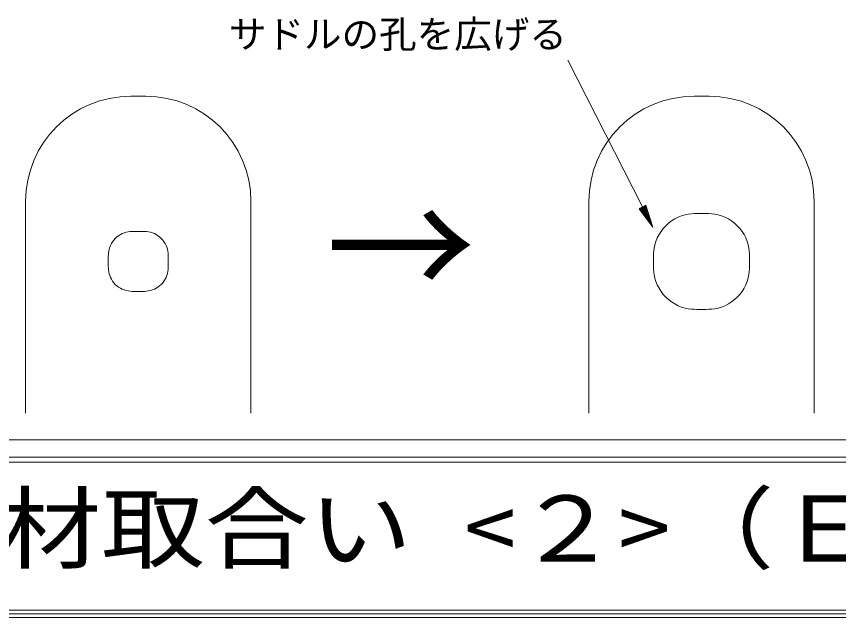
# Model space of a CAD drawing. Units: millimetres at full size, sheet at 1:6; details may follow other scales. Extents: x -1207 to 1226, y -853 to 852.
# Drawn here: x 614 to 887.7, y -852.7 to -652.6 of the extents above; entities that cross this region are included whole.
import ezdxf
from ezdxf.enums import TextEntityAlignment as Align

# ---------------------------------------------------------------- set-up
doc = ezdxf.new("R2010")
doc.units = ezdxf.units.MM
doc.header["$LTSCALE"] = 6
doc.linetypes.add('DASHED1', pattern=[1.8, 1.2, -0.6])
for name, color, linetype, lineweight in [('0-0_WAKU', 7, 'Continuous', 9), ('0-2_SUNPO', 7, 'Continuous', 9), ('0-B', 134, 'Continuous', 9)]:
    doc.layers.add(name, color=color, linetype=linetype, lineweight=lineweight)
doc.styles.add('ＭＳ ゴシック', font='')
doc.styles.get('ＭＳ ゴシック').set_extended_font_data('MS Gothic')

msp = doc.modelspace()

# ---------------------------------------------------------------- linework, layer by layer
at = {"layer": '0-0_WAKU'}
for p, q in [((-1204.75, -799.293), (1209.25, -799.293)), ((-1204.75, -800.993), (1209.25, -800.993)), ((1209.25, -850.293), (-1204.75, -850.293)), ((-1207.164, -852.707), (1211.664, -852.707)), ((1210.457, -851.5), (-1205.957, -851.5))]:
    msp.add_line(p, q, dxfattribs=at)
at = {"layer": '0-2_SUNPO'}
for p, q in [((822.446, -716.031), (797.54, -667.205)), ((823.928, -716.628), (821.354, -716.628)), ((823.913, -716.578), (821.375, -716.578)), ((823.944, -716.678), (821.391, -716.678)), ((823.96, -716.728), (821.428, -716.728)), ((823.976, -716.778), (821.465, -716.778)), ((823.897, -716.528), (821.473, -716.528)), ((823.992, -716.828), (821.502, -716.828)), ((824.007, -716.878), (821.539, -716.878)), ((823.881, -716.478), (821.571, -716.478)), ((824.023, -716.928), (821.576, -716.928)), ((824.039, -716.978), (821.613, -716.978)), ((823.865, -716.428), (821.669, -716.428)), ((823.849, -716.378), (821.767, -716.378)), ((823.833, -716.328), (821.865, -716.328)), ((823.818, -716.278), (821.963, -716.278)), ((823.802, -716.228), (822.061, -716.228)), ((823.786, -716.178), (822.159, -716.178)), ((823.77, -716.128), (822.257, -716.128)), ((823.754, -716.078), (822.355, -716.078)), ((823.738, -716.028), (822.453, -716.028)), ((823.723, -715.978), (822.551, -715.978)), ((823.707, -715.928), (822.649, -715.928)), ((823.691, -715.878), (822.747, -715.878)), ((823.675, -715.828), (822.845, -715.828)), ((823.659, -715.778), (822.943, -715.778)), ((823.643, -715.728), (823.041, -715.728)), ((823.628, -715.678), (823.139, -715.678)), ((823.612, -715.628), (823.237, -715.628)), ((823.596, -715.578), (823.335, -715.578)), ((823.58, -715.528), (823.433, -715.528)), ((823.564, -715.478), (823.531, -715.478)), ((824.055, -717.028), (821.65, -717.028)), ((824.071, -717.078), (821.687, -717.078)), ((824.087, -717.128), (821.724, -717.128)), ((824.102, -717.178), (821.761, -717.178)), ((824.118, -717.228), (821.798, -717.228)), ((824.134, -717.278), (821.835, -717.278)), ((824.15, -717.328), (821.872, -717.328)), ((824.166, -717.378), (821.909, -717.378)), ((824.182, -717.428), (821.946, -717.428)), ((824.197, -717.478), (821.983, -717.478)), ((824.213, -717.528), (822.02, -717.528)), ((824.229, -717.578), (822.057, -717.578)), ((824.245, -717.628), (822.094, -717.628)), ((824.261, -717.678), (822.131, -717.678)), ((824.277, -717.728), (822.168, -717.728)), ((824.292, -717.778), (822.205, -717.778)), ((824.308, -717.828), (822.242, -717.828)), ((824.324, -717.878), (822.278, -717.878)), ((824.34, -717.928), (822.316, -717.928)), ((824.356, -717.978), (822.353, -717.978)), ((824.372, -718.028), (822.389, -718.028)), ((824.387, -718.078), (822.427, -718.078)), ((824.403, -718.128), (822.463, -718.128)), ((824.419, -718.178), (822.501, -718.178)), ((824.435, -718.228), (822.537, -718.228)), ((824.451, -718.278), (822.574, -718.278)), ((824.466, -718.328), (822.611, -718.328)), ((824.482, -718.378), (822.648, -718.378)), ((824.498, -718.428), (822.685, -718.428)), ((824.514, -718.478), (822.722, -718.478)), ((824.53, -718.528), (822.759, -718.528)), ((824.546, -718.578), (822.796, -718.578)), ((824.561, -718.628), (822.833, -718.628)), ((824.577, -718.678), (822.87, -718.678)), ((824.593, -718.728), (822.907, -718.728)), ((824.609, -718.778), (822.944, -718.778)), ((824.625, -718.828), (822.981, -718.828)), ((824.64, -718.878), (823.018, -718.878)), ((824.656, -718.928), (823.055, -718.928)), ((824.672, -718.978), (823.092, -718.978)), ((824.688, -719.028), (823.129, -719.028)), ((824.704, -719.078), (823.166, -719.078)), ((824.72, -719.128), (823.203, -719.128)), ((824.736, -719.178), (823.24, -719.178)), ((824.751, -719.228), (823.277, -719.228)), ((824.767, -719.278), (823.314, -719.278)), ((824.783, -719.328), (823.351, -719.328)), ((824.799, -719.378), (823.388, -719.378)), ((824.815, -719.428), (823.425, -719.428)), ((824.831, -719.478), (823.462, -719.478)), ((824.846, -719.528), (823.499, -719.528)), ((824.862, -719.578), (823.536, -719.578)), ((824.878, -719.628), (823.573, -719.628)), ((824.894, -719.678), (823.61, -719.678)), ((824.91, -719.728), (823.647, -719.728)), ((824.926, -719.778), (823.684, -719.778)), ((824.941, -719.828), (823.721, -719.828)), ((824.957, -719.878), (823.758, -719.878)), ((824.973, -719.928), (823.795, -719.928)), ((824.989, -719.978), (823.832, -719.978)), ((825.005, -720.028), (823.869, -720.028)), ((825.02, -720.078), (823.906, -720.078)), ((825.036, -720.128), (823.943, -720.128)), ((825.052, -720.178), (823.98, -720.178)), ((825.068, -720.228), (824.017, -720.228)), ((825.084, -720.278), (824.054, -720.278)), ((825.1, -720.328), (824.091, -720.328)), ((825.115, -720.378), (824.128, -720.378)), ((825.131, -720.428), (824.165, -720.428)), ((825.147, -720.478), (824.202, -720.478)), ((825.163, -720.528), (824.239, -720.528)), ((825.179, -720.578), (824.276, -720.578)), ((825.194, -720.628), (824.313, -720.628)), ((825.21, -720.678), (824.35, -720.678)), ((825.226, -720.728), (824.387, -720.728)), ((825.242, -720.778), (824.424, -720.778)), ((825.258, -720.828), (824.461, -720.828)), ((825.274, -720.878), (824.498, -720.878)), ((825.289, -720.928), (824.534, -720.928)), ((825.305, -720.978), (824.572, -720.978)), ((825.321, -721.028), (824.608, -721.028)), ((825.337, -721.078), (824.646, -721.078)), ((825.353, -721.128), (824.682, -721.128)), ((825.369, -721.178), (824.719, -721.178)), ((825.384, -721.228), (824.756, -721.228)), ((825.4, -721.278), (824.793, -721.278)), ((825.416, -721.328), (824.83, -721.328)), ((825.432, -721.378), (824.867, -721.378)), ((825.448, -721.428), (824.904, -721.428)), ((825.464, -721.478), (824.941, -721.478)), ((825.479, -721.528), (824.978, -721.528)), ((825.495, -721.578), (825.015, -721.578)), ((825.511, -721.628), (825.052, -721.628)), ((825.527, -721.678), (825.089, -721.678)), ((825.543, -721.728), (825.126, -721.728)), ((825.559, -721.778), (825.163, -721.778)), ((825.574, -721.828), (825.2, -721.828)), ((825.59, -721.878), (825.237, -721.878)), ((825.606, -721.928), (825.274, -721.928)), ((825.622, -721.978), (825.311, -721.978)), ((825.638, -722.028), (825.348, -722.028)), ((825.654, -722.078), (825.385, -722.078)), ((825.669, -722.128), (825.422, -722.128)), ((825.685, -722.178), (825.459, -722.178)), ((825.701, -722.228), (825.496, -722.228)), ((825.717, -722.278), (825.533, -722.278)), ((825.733, -722.328), (825.57, -722.328)), ((825.748, -722.378), (825.607, -722.378)), ((825.764, -722.428), (825.644, -722.428)), ((825.78, -722.478), (825.681, -722.478)), ((825.796, -722.528), (825.718, -722.528)), ((825.812, -722.578), (825.755, -722.578)), ((825.828, -722.628), (825.792, -722.628)), ((825.843, -722.678), (825.829, -722.678))]:
    msp.add_line(p, q, dxfattribs=at)
msp.add_lwpolyline([(823.56, -715.463), (821.333, -716.599), (825.854, -722.712)], close=True, dxfattribs=at)
at = {"layer": '0-B'}
for p, q in [((657.055, -679.152), (652.053, -679.152)), ((844.558, -679.152), (839.556, -679.152)), ((617.053, -784.71), (617.053, -714.152)), ((692.055, -784.71), (692.055, -714.152)), ((804.556, -784.71), (804.556, -714.152)), ((879.558, -784.71), (879.558, -714.152)), ((826.057, -733.218), (826.057, -734.153)), ((826.057, -734.153), (826.058, -735.529))]:
    msp.add_line(p, q, dxfattribs=at)
at = {"layer": '0-B', "color": 7}
msp.add_line((1202.699, -793.594), (599.925, -793.594), dxfattribs=at)
at = {"layer": '0-B'}
for points in [[(835.424, -718.958), (834.252, -719.415), (833.115, -719.994), (832.053, -720.669), (831.069, -721.427), (830.163, -722.259), (829.333, -723.163), (828.576, -724.146), (827.9, -725.209), (827.322, -726.343), (826.871, -727.498), (826.549, -728.604), (826.331, -729.631), (826.192, -730.573), (826.111, -731.422), (826.072, -732.157), (826.059, -732.763), (826.057, -733.218)], [(856.794, -741.955), (857.25, -740.784), (857.578, -739.636), (857.797, -738.547), (857.933, -737.524), (858.009, -736.571), (858.044, -735.695), (858.056, -734.891), (858.057, -734.15), (858.056, -733.41), (858.044, -732.606), (858.009, -731.729), (857.933, -730.777), (857.797, -729.754), (857.578, -728.664), (857.25, -727.517), (856.794, -726.346), (856.215, -725.209), (855.539, -724.146), (854.782, -723.163), (853.951, -722.259), (853.046, -721.427), (852.062, -720.669), (851, -719.994), (849.863, -719.415), (848.692, -718.958), (847.544, -718.63), (846.455, -718.412), (845.432, -718.275), (844.479, -718.2), (843.6, -718.164), (842.798, -718.153), (842.058, -718.151), (841.318, -718.153), (840.516, -718.164), (839.637, -718.2), (838.684, -718.275), (837.661, -718.411), (836.571, -718.63), (835.424, -718.958)], [(826.058, -735.529), (826.072, -736.143), (826.111, -736.879), (826.192, -737.727), (826.331, -738.669), (826.549, -739.697), (826.871, -740.803), (827.322, -741.957), (827.9, -743.093), (828.576, -744.155), (829.332, -745.137), (830.163, -746.042), (831.07, -746.876), (832.055, -747.633), (833.113, -748.306), (834.252, -748.887), (835.426, -749.343), (836.569, -749.67), (837.661, -749.89), (838.686, -750.026), (839.635, -750.101), (840.514, -750.137), (841.318, -750.149), (842.058, -750.15), (842.798, -750.149), (843.602, -750.137), (844.481, -750.101), (845.43, -750.026), (846.455, -749.89), (847.546, -749.67), (848.69, -749.343), (849.863, -748.887), (851.001, -748.306), (852.06, -747.633), (853.044, -746.876), (853.951, -746.042), (854.783, -745.137), (855.539, -744.155), (856.215, -743.093), (856.794, -741.955)]]:
    msp.add_lwpolyline(points, dxfattribs=at)
at = {"layer": '0-B', "linetype": 'DASHED1'}
for points in [[(644.554, -734.15), (644.554, -733.23), (644.555, -732.843), (644.566, -732.384), (644.593, -731.864), (644.647, -731.295), (644.736, -730.692), (644.869, -730.067), (645.054, -729.433), (645.3, -728.802), (645.614, -728.186), (645.991, -727.593), (646.424, -727.031), (646.908, -726.504), (647.434, -726.021), (647.997, -725.587), (648.59, -725.21), (649.205, -724.897), (649.838, -724.65), (650.486, -724.465), (651.145, -724.333), (651.815, -724.244), (652.493, -724.19), (653.177, -724.162), (653.865, -724.152), (654.555, -724.151), (655.245, -724.152), (655.933, -724.162), (656.617, -724.19), (657.295, -724.244), (657.964, -724.333), (658.623, -724.465), (659.271, -724.65), (659.903, -724.897), (660.519, -725.21), (661.112, -725.587), (661.675, -726.021), (662.201, -726.504), (662.684, -727.031), (663.118, -727.593)], [(663.118, -727.593), (663.495, -728.186), (663.808, -728.802), (664.055, -729.435), (664.24, -730.082), (664.372, -730.741), (664.461, -731.411), (664.515, -732.088), (664.543, -732.772), (664.553, -733.46), (664.554, -734.15), (664.553, -734.84), (664.543, -735.528), (664.515, -736.212), (664.461, -736.89), (664.372, -737.559), (664.24, -738.219), (664.055, -738.866), (663.808, -739.499), (663.495, -740.115), (663.118, -740.707), (662.684, -741.27), (662.201, -741.797), (661.675, -742.28), (661.112, -742.713), (660.519, -743.09), (659.903, -743.404), (659.271, -743.65), (658.623, -743.835), (657.964, -743.968), (657.295, -744.057), (656.617, -744.111), (655.933, -744.139), (655.245, -744.149), (654.555, -744.15), (653.865, -744.149), (653.177, -744.139), (652.493, -744.111), (651.815, -744.057), (651.145, -743.968)], [(651.145, -743.968), (650.486, -743.835), (649.838, -743.65), (649.205, -743.404), (648.59, -743.09), (647.997, -742.713), (647.434, -742.28), (646.908, -741.797), (646.424, -741.27), (645.991, -740.707), (645.614, -740.115), (645.3, -739.499), (645.054, -738.868), (644.869, -738.233), (644.736, -737.608), (644.647, -737.005), (644.593, -736.437), (644.566, -735.916), (644.555, -735.457), (644.554, -734.15)]]:
    msp.add_lwpolyline(points, dxfattribs=at)
at = {"layer": '0-B'}
for centre, start, end in [((652.053, -714.152), 90, 180), ((657.055, -714.152), 0, 90), ((839.556, -714.152), 90, 180), ((844.558, -714.152), 0, 90)]:
    msp.add_arc(centre, 35, start, end, dxfattribs=at)

# ---------------------------------------------------------------- texts
at = {"layer": '0-0_WAKU', "style": 'ＭＳ ゴシック', "width": 1.15}
msp.add_text('ＥＣＰ他部材取合い <２>（ＥＣＰ協会） A3 S=1:6', height=21.99, dxfattribs=at).set_placement((435.268, -840.643), align=Align.BOTTOM_LEFT)
at = {"layer": '0-2_SUNPO', "style": 'ＭＳ ゴシック'}
msp.add_text('サドルの孔を広げる', height=9.164, dxfattribs=at).set_placement((684.721, -665.85), align=Align.BOTTOM_LEFT)
at = {"layer": '0-B', "color": 7, "style": 'ＭＳ ゴシック'}
msp.add_text('→', height=36.66, dxfattribs=at).set_placement((717.055, -758.588), align=Align.BOTTOM_LEFT)

doc.saveas('drawing.dxf')
